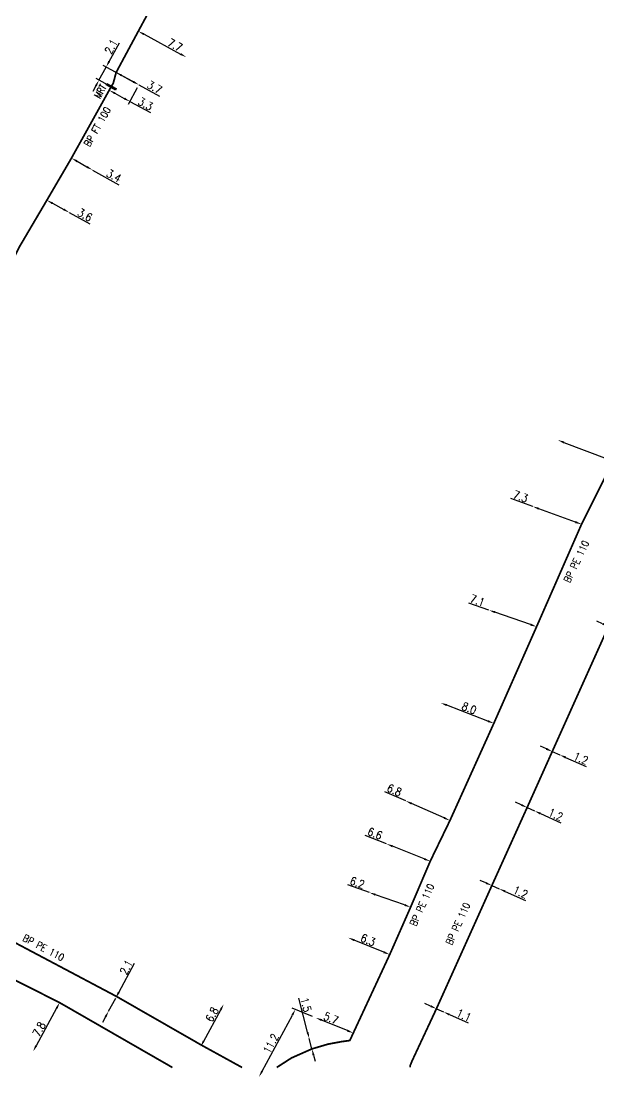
# Model space of a CAD drawing. Header units: millimetres. Extents: x 184998 to 186003, y 126995 to 128002.
# Drawn here: x 185285.6 to 185366.9, y 126998.7 to 127147.1 of the extents above; entities that cross this region are included whole.
import ezdxf
from ezdxf.enums import TextEntityAlignment as Align

# ---------------------------------------------------------------- set-up
doc = ezdxf.new("R2010")
doc.units = ezdxf.units.MM
doc.header["$PDMODE"] = 34
doc.linetypes.add('L_25_FT', pattern=[2000, 1000, 1000])
doc.linetypes.add('L_25_PE', pattern=[2000, 1000, 1000])
doc.layers.get('0').update_dxf_attribs({"linetype": 'CONTINUOUS'})
doc.layers.get('DEFPOINTS').update_dxf_attribs({"linetype": 'CONTINUOUS'})
doc.layers.add('L_150', color=1, linetype='CONTINUOUS')
doc.layers.add('L_340', color=7, linetype='CONTINUOUS')
doc.styles.add('G_ROMANS', font='ROMANS.SHX', dxfattribs={"width": 0.75})
doc.styles.get("Standard").update_dxf_attribs({"font": 'romans.shx', "width": 0.85})
doc.dimstyles.get("Standard").update_dxf_attribs({"dimtxt": 1.5, "dimasz": 1.2, "dimexe": 0.625, "dimexo": 0.625, "dimgap": 0.25, "dimtad": 1, "dimdec": 1, "dimzin": 0, "dimdsep": 46, "dimtxsty": 'Standard', "dimcen": -0.5, "dimadec": 0, "dimazin": 0, "dimtfac": 1, "dimtdec": 1, "dimtmove": 0, "dimatfit": 3, "dimfxl": 0, "dimtolj": 1, "dimtzin": 0, "dimarcsym": 0})

# ---------------------------------------------------------------- blocks, each defined once
blk = doc.blocks.new('*D1025')
at = {"layer": 'DEFPOINTS', "color": 0, "linetype": 'Continuous', "transparency": 16777216}
for p in [(185361.11, 127088.19), (185361.11, 127088.19), (185368.86, 127085.24)]:
    blk.add_point(p, dxfattribs=at)
at = {"layer": 'L_150', "color": 0, "linetype": 'Continuous', "lineweight": -2, "transparency": 16777216}
for p, q in [((185361.95, 127087.87), (185368.02, 127085.56)), ((185368.86, 127085.24), (185371.93, 127084.07))]:
    blk.add_line(p, q, dxfattribs=at)
at = {"layer": 'L_150', "color": 0, "linetype": 'Continuous', "transparency": 16777216}
for points in [[(185362, 127088.01), (185361.9, 127087.73), (185361.11, 127088.19)], [(185368.08, 127085.7), (185367.97, 127085.42), (185368.86, 127085.24)]]:
    blk.add_solid(points, dxfattribs=at)
at = {"layer": 'L_150', "color": 0, "linetype": 'Continuous', "transparency": 16777216, "insert": (185371.08, 127085.19), "char_height": 1.125, "attachment_point": 5, "rotation": 339.1601}
blk.add_mtext('\\A1;8.3', dxfattribs=at)
blk = doc.blocks.new('*D1026')
at = {"layer": 'DEFPOINTS', "color": 0, "linetype": 'Continuous', "transparency": 16777216}
for p in [(185357.57, 127078.86), (185357.57, 127078.86), (185364.43, 127076.36)]:
    blk.add_point(p, dxfattribs=at)
at = {"layer": 'L_150', "color": 0, "linetype": 'Continuous', "lineweight": -2, "transparency": 16777216}
for p, q in [((185357.57, 127078.86), (185354.49, 127079.99)), ((185363.58, 127076.67), (185358.42, 127078.55))]:
    blk.add_line(p, q, dxfattribs=at)
at = {"layer": 'L_150', "color": 0, "linetype": 'Continuous', "transparency": 16777216}
for points in [[(185358.47, 127078.69), (185358.36, 127078.41), (185357.57, 127078.86)], [(185363.63, 127076.81), (185363.53, 127076.52), (185364.43, 127076.36)]]:
    blk.add_solid(points, dxfattribs=at)
at = {"layer": 'L_150', "color": 0, "linetype": 'Continuous', "transparency": 16777216, "insert": (185355.86, 127080.28), "char_height": 1.125, "attachment_point": 5, "rotation": 339.9336}
blk.add_mtext('\\A1;7.3', dxfattribs=at)
blk = doc.blocks.new('*D1027')
at = {"layer": 'DEFPOINTS', "color": 0, "linetype": 'Continuous', "transparency": 16777216}
for p in [(185351.41, 127064.29), (185351.41, 127064.29), (185358.11, 127061.96)]:
    blk.add_point(p, dxfattribs=at)
at = {"layer": 'L_150', "color": 0, "linetype": 'Continuous', "lineweight": -2, "transparency": 16777216}
for p, q in [((185351.41, 127064.29), (185348.57, 127065.28)), ((185357.26, 127062.25), (185352.26, 127064))]:
    blk.add_line(p, q, dxfattribs=at)
at = {"layer": 'L_150', "color": 0, "linetype": 'Continuous', "transparency": 16777216}
for points in [[(185352.31, 127064.14), (185352.21, 127063.86), (185351.41, 127064.29)], [(185357.31, 127062.4), (185357.22, 127062.11), (185358.11, 127061.96)]]:
    blk.add_solid(points, dxfattribs=at)
at = {"layer": 'L_150', "color": 0, "linetype": 'Continuous', "transparency": 16777216, "insert": (185349.81, 127065.64), "char_height": 1.125, "attachment_point": 5, "rotation": 340.8055}
blk.add_mtext('\\A1;7.1', dxfattribs=at)
blk = doc.blocks.new('*D1076')
at = {"layer": 'DEFPOINTS', "color": 0, "linetype": 'Continuous', "transparency": 16777216}
for p in [(185368.22, 127061.99), (185369.22, 127061.54), (185369.22, 127061.54)]:
    blk.add_point(p, dxfattribs=at)
at = {"layer": 'L_150', "color": 0, "linetype": 'Continuous', "lineweight": -2, "transparency": 16777216}
for p, q in [((185367.4, 127062.37), (185366.59, 127062.74)), ((185368.22, 127061.99), (185369.22, 127061.54)), ((185370.04, 127061.17), (185372.66, 127059.98))]:
    blk.add_line(p, q, dxfattribs=at)
at = {"layer": 'L_150', "color": 0, "linetype": 'Continuous', "transparency": 16777216}
for points in [[(185367.47, 127062.5), (185367.34, 127062.23), (185368.22, 127061.99)], [(185370.11, 127061.3), (185369.98, 127061.03), (185369.22, 127061.54)]]:
    blk.add_solid(points, dxfattribs=at)
at = {"layer": 'L_150', "color": 0, "linetype": 'Continuous', "transparency": 16777216, "insert": (185372.07, 127061.07), "char_height": 1.125, "attachment_point": 5, "rotation": 335.538}
blk.add_mtext('\\A1;1.1', dxfattribs=at)
blk = doc.blocks.new('*D1077')
at = {"layer": 'DEFPOINTS', "color": 0, "linetype": 'Continuous', "transparency": 16777216}
for p in [(185360.31, 127044.41), (185361.36, 127043.95), (185361.36, 127043.95)]:
    blk.add_point(p, dxfattribs=at)
at = {"layer": 'L_150', "color": 0, "linetype": 'Continuous', "lineweight": -2, "transparency": 16777216}
for p, q in [((185359.49, 127044.78), (185358.67, 127045.15)), ((185360.31, 127044.41), (185361.36, 127043.95)), ((185362.19, 127043.58), (185365.06, 127042.3))]:
    blk.add_line(p, q, dxfattribs=at)
at = {"layer": 'L_150', "color": 0, "linetype": 'Continuous', "transparency": 16777216}
for points in [[(185359.55, 127044.92), (185359.43, 127044.64), (185360.31, 127044.41)], [(185362.25, 127043.72), (185362.12, 127043.44), (185361.36, 127043.95)]]:
    blk.add_solid(points, dxfattribs=at)
at = {"layer": 'L_150', "color": 0, "linetype": 'Continuous', "transparency": 16777216, "insert": (185364.34, 127043.45), "char_height": 1.125, "attachment_point": 5, "rotation": 336.0175}
blk.add_mtext('\\A1;1.2', dxfattribs=at)
blk = doc.blocks.new('*D1091')
at = {"layer": 'DEFPOINTS', "color": 0, "linetype": 'Continuous', "transparency": 16777216}
for p in [(185302.11, 127145.67), (185308.85, 127142.03), (185308.85, 127142.03)]:
    blk.add_point(p, dxfattribs=at)
at = {"layer": 'L_150', "color": 0, "linetype": 'Continuous', "lineweight": -2, "transparency": 16777216}
blk.add_line((185302.91, 127145.24), (185308.05, 127142.46), dxfattribs=at)
at = {"layer": 'L_150', "color": 0, "linetype": 'Continuous', "transparency": 16777216}
for points in [[(185302.98, 127145.37), (185302.83, 127145.11), (185302.11, 127145.67)], [(185308.12, 127142.59), (185307.98, 127142.33), (185308.85, 127142.03)]]:
    blk.add_solid(points, dxfattribs=at)
at = {"layer": 'L_150', "color": 0, "linetype": 'Continuous', "transparency": 16777216, "insert": (185307.28, 127143.73), "char_height": 1.125, "attachment_point": 5, "rotation": 331.6277}
blk.add_mtext('\\A1;7.7', dxfattribs=at)
blk = doc.blocks.new('*D1092')
at = {"layer": 'DEFPOINTS', "color": 0, "linetype": 'Continuous', "transparency": 16777216}
for p in [(185298.99, 127139.87), (185302.2, 127138.13), (185302.2, 127138.13)]:
    blk.add_point(p, dxfattribs=at)
at = {"layer": 'L_150', "color": 0, "linetype": 'Continuous', "lineweight": -2, "transparency": 16777216}
for p, q in [((185299.78, 127139.44), (185301.4, 127138.56)), ((185302.2, 127138.13), (185305.08, 127136.56))]:
    blk.add_line(p, q, dxfattribs=at)
at = {"layer": 'L_150', "color": 0, "linetype": 'Continuous', "transparency": 16777216}
for points in [[(185299.85, 127139.57), (185299.71, 127139.31), (185298.99, 127139.87)], [(185301.48, 127138.69), (185301.33, 127138.42), (185302.2, 127138.13)]]:
    blk.add_solid(points, dxfattribs=at)
at = {"layer": 'L_150', "color": 0, "linetype": 'Continuous', "transparency": 16777216, "insert": (185304.39, 127137.79), "char_height": 1.125, "attachment_point": 5, "rotation": 331.4772}
blk.add_mtext('\\A1;3.7', dxfattribs=at)
blk = doc.blocks.new('*D1093')
at = {"layer": 'DEFPOINTS', "color": 0, "linetype": 'Continuous', "transparency": 16777216}
for p in [(185297.58, 127140.63), (185298.29, 127137.86), (185302.2, 127138.13)]:
    blk.add_point(p, dxfattribs=at)
at = {"layer": 'L_340', "color": 0, "linetype": 'Continuous', "lineweight": -2, "transparency": 16777216}
for p, q in [((185298.01, 127141.42), (185299.45, 127144.06)), ((185296.58, 127138.79), (185297.58, 127140.63)), ((185301.78, 127138.35), (185297.17, 127140.86)), ((185297.88, 127138.08), (185296.17, 127139.01)), ((185296.15, 127138), (185295.72, 127137.21))]:
    blk.add_line(p, q, dxfattribs=at)
at = {"layer": 'L_340', "color": 0, "linetype": 'Continuous', "transparency": 16777216}
for points in [[(185297.88, 127141.5), (185298.14, 127141.35), (185297.58, 127140.63)], [(185296.02, 127138.07), (185296.28, 127137.93), (185296.58, 127138.79)]]:
    blk.add_solid(points, dxfattribs=at)
at = {"layer": 'L_340', "color": 0, "linetype": 'Continuous', "transparency": 16777216, "insert": (185298.29, 127143.5), "char_height": 1.125, "attachment_point": 5, "rotation": 61.4772}
blk.add_mtext('\\A1;2.1', dxfattribs=at)
blk = doc.blocks.new('*D1094')
at = {"layer": 'DEFPOINTS', "color": 0, "linetype": 'Continuous', "transparency": 16777216}
for p in [(185298.29, 127137.86), (185302.2, 127138.13), (185300.93, 127135.79)]:
    blk.add_point(p, dxfattribs=at)
at = {"layer": 'L_340', "color": 0, "linetype": 'Continuous', "lineweight": -2, "transparency": 16777216}
for p, q in [((185298.07, 127137.45), (185297.8, 127136.96)), ((185298.82, 127136.94), (185300.14, 127136.22)), ((185301.97, 127137.71), (185300.7, 127135.38)), ((185300.93, 127135.79), (185303.81, 127134.23))]:
    blk.add_line(p, q, dxfattribs=at)
at = {"layer": 'L_340', "color": 0, "linetype": 'Continuous', "transparency": 16777216}
for points in [[(185298.89, 127137.07), (185298.75, 127136.81), (185298.03, 127137.37)], [(185300.21, 127136.35), (185300.06, 127136.09), (185300.93, 127135.79)]]:
    blk.add_solid(points, dxfattribs=at)
at = {"layer": 'L_340', "color": 0, "linetype": 'Continuous', "transparency": 16777216, "insert": (185303.12, 127135.45), "char_height": 1.125, "attachment_point": 5, "rotation": 331.4772}
blk.add_mtext('\\A1;3.3', dxfattribs=at)
blk = doc.blocks.new('*D1095')
at = {"layer": 'DEFPOINTS', "color": 0, "linetype": 'Continuous', "transparency": 16777216}
for p in [(185289.25, 127121.91), (185292.41, 127120.18), (185292.41, 127120.18)]:
    blk.add_point(p, dxfattribs=at)
at = {"layer": 'L_150', "color": 0, "linetype": 'Continuous', "lineweight": -2, "transparency": 16777216}
for p, q in [((185290.04, 127121.48), (185291.62, 127120.62)), ((185292.41, 127120.18), (185295.28, 127118.61))]:
    blk.add_line(p, q, dxfattribs=at)
at = {"layer": 'L_150', "color": 0, "linetype": 'Continuous', "transparency": 16777216}
for points in [[(185290.11, 127121.61), (185289.97, 127121.35), (185289.25, 127121.91)], [(185291.69, 127120.75), (185291.55, 127120.49), (185292.41, 127120.18)]]:
    blk.add_solid(points, dxfattribs=at)
at = {"layer": 'L_150', "color": 0, "linetype": 'Continuous', "transparency": 16777216, "insert": (185294.6, 127119.84), "char_height": 1.125, "attachment_point": 5, "rotation": 331.323}
blk.add_mtext('\\A1;3.6', dxfattribs=at)
blk = doc.blocks.new('L_340_17')
at = {"linetype": 'Continuous'}
blk.add_hatch(color=0, dxfattribs=at).paths.add_polyline_path([(0.125, 0.75), (-0.125, 0.75), (-0.125, -0.75), (0.125, -0.75)])
at = {"color": 0, "linetype": 'Continuous'}
blk.add_lwpolyline([(-0.125, 0.75), (0.125, 0.75), (0.125, -0.75), (-0.125, -0.75)], close=True, dxfattribs=at)
at = {"color": 0, "linetype": 'Continuous', "width": 0.75}
for tag, height, flags, p in [('MRT', 1, 8, (0, 2.5)), ('DEF_LEG', 1.2, 3, (0, -5)), ('DEF_COUP', 1.2, 3, (0, -7.5)), ('DEF_TYPE', 1.2, 3, (0, -10))]:
    blk.add_attdef(tag, text='', height=height, dxfattribs=dict(at, flags=flags)).set_placement(p, align=Align.MIDDLE)
blk = doc.blocks.new('*D1138')
at = {"layer": 'DEFPOINTS', "color": 0, "linetype": 'Continuous', "transparency": 16777216}
for p in [(185298.93, 127009.76), (185297.93, 127007.91), (185297.93, 127007.91)]:
    blk.add_point(p, dxfattribs=at)
at = {"layer": 'L_150', "color": 0, "linetype": 'Continuous', "lineweight": -2, "transparency": 16777216}
for p, q in [((185299.36, 127010.55), (185301.57, 127014.66)), ((185297.93, 127007.91), (185298.93, 127009.76)), ((185297.5, 127007.12), (185297.08, 127006.33))]:
    blk.add_line(p, q, dxfattribs=at)
at = {"layer": 'L_150', "color": 0, "linetype": 'Continuous', "transparency": 16777216}
for points in [[(185299.22, 127010.63), (185299.49, 127010.48), (185298.93, 127009.76)], [(185297.37, 127007.19), (185297.64, 127007.05), (185297.93, 127007.91)]]:
    blk.add_solid(points, dxfattribs=at)
at = {"layer": 'L_150', "color": 0, "linetype": 'Continuous', "transparency": 16777216, "insert": (185300.41, 127014.09), "char_height": 1.125, "attachment_point": 5, "rotation": 61.6643}
blk.add_mtext('\\A1;2.1', dxfattribs=at)
blk = doc.blocks.new('*D1139')
at = {"layer": 'DEFPOINTS', "color": 0, "linetype": 'Continuous', "transparency": 16777216}
for p in [(185314.12, 127008.9), (185314.12, 127008.9), (185310.87, 127002.92)]:
    blk.add_point(p, dxfattribs=at)
at = {"layer": 'L_150', "color": 0, "linetype": 'Continuous', "lineweight": -2, "transparency": 16777216}
blk.add_line((185311.3, 127003.71), (185313.69, 127008.11), dxfattribs=at)
at = {"layer": 'L_150', "color": 0, "linetype": 'Continuous', "transparency": 16777216}
for points in [[(185313.55, 127008.18), (185313.82, 127008.03), (185314.12, 127008.9)], [(185311.17, 127003.78), (185311.43, 127003.64), (185310.87, 127002.92)]]:
    blk.add_solid(points, dxfattribs=at)
at = {"layer": 'L_150', "color": 0, "linetype": 'Continuous', "transparency": 16777216, "insert": (185312.48, 127007.45), "char_height": 1.125, "attachment_point": 5, "rotation": 61.4811}
blk.add_mtext('\\A1;6.8', dxfattribs=at)
blk = doc.blocks.new('*D1140')
at = {"layer": 'DEFPOINTS', "color": 0, "linetype": 'Continuous', "transparency": 16777216}
for p in [(185291.05, 127009.11), (185287.32, 127002.26), (185287.32, 127002.26)]:
    blk.add_point(p, dxfattribs=at)
at = {"layer": 'L_150', "color": 0, "linetype": 'Continuous', "lineweight": -2, "transparency": 16777216}
blk.add_line((185290.62, 127008.32), (185287.75, 127003.06), dxfattribs=at)
at = {"layer": 'L_150', "color": 0, "linetype": 'Continuous', "transparency": 16777216}
for points in [[(185290.49, 127008.4), (185290.75, 127008.25), (185291.05, 127009.11)], [(185287.62, 127003.13), (185287.88, 127002.98), (185287.32, 127002.26)]]:
    blk.add_solid(points, dxfattribs=at)
at = {"layer": 'L_150', "color": 0, "linetype": 'Continuous', "transparency": 16777216, "insert": (185288.16, 127005.38), "char_height": 1.125, "attachment_point": 5, "rotation": 61.426}
blk.add_mtext('\\A1;7.8', dxfattribs=at)
blk = doc.blocks.new('*D1142')
at = {"layer": 'DEFPOINTS', "color": 0, "linetype": 'Continuous', "transparency": 16777216}
for p in [(185324.19, 127008.16), (185327.06, 127006.99), (185319.08, 126998.68)]:
    blk.add_point(p, dxfattribs=at)
at = {"layer": 'L_150', "color": 0, "linetype": 'Continuous', "lineweight": -2, "transparency": 16777216}
for p, q in [((185326.62, 127007.17), (185323.76, 127008.34)), ((185319.51, 126999.47), (185323.77, 127007.37))]:
    blk.add_line(p, q, dxfattribs=at)
at = {"layer": 'L_150', "color": 0, "linetype": 'Continuous', "transparency": 16777216}
for points in [[(185323.64, 127007.44), (185323.9, 127007.3), (185324.19, 127008.16)], [(185319.38, 126999.54), (185319.64, 126999.4), (185319.08, 126998.68)]]:
    blk.add_solid(points, dxfattribs=at)
at = {"layer": 'L_150', "color": 0, "linetype": 'Continuous', "transparency": 16777216, "insert": (185320.76, 127003.36), "char_height": 1.125, "attachment_point": 5, "rotation": 61.6643}
blk.add_mtext('\\A1;11.2', dxfattribs=at)
blk = doc.blocks.new('*D1144')
at = {"layer": 'DEFPOINTS', "color": 0, "linetype": 'Continuous', "transparency": 16777216}
for p in [(185327.06, 127006.99), (185327.06, 127006.99), (185332.34, 127004.84)]:
    blk.add_point(p, dxfattribs=at)
at = {"layer": 'L_150', "color": 0, "linetype": 'Continuous', "lineweight": -2, "transparency": 16777216}
blk.add_line((185331.51, 127005.18), (185327.89, 127006.65), dxfattribs=at)
at = {"layer": 'L_150', "color": 0, "linetype": 'Continuous', "transparency": 16777216}
for points in [[(185327.95, 127006.79), (185327.84, 127006.51), (185327.06, 127006.99)], [(185331.56, 127005.32), (185331.45, 127005.04), (185332.34, 127004.84)]]:
    blk.add_solid(points, dxfattribs=at)
at = {"layer": 'L_150', "color": 0, "linetype": 'Continuous', "transparency": 16777216, "insert": (185329.21, 127006.93), "char_height": 1.125, "attachment_point": 5, "rotation": 337.8446}
blk.add_mtext('\\A1;5.7', dxfattribs=at)
blk = doc.blocks.new('*D1145')
at = {"layer": 'DEFPOINTS', "color": 0, "linetype": 'Continuous', "transparency": 16777216}
for p in [(185331.62, 127018.24), (185331.62, 127018.24), (185337.46, 127015.87)]:
    blk.add_point(p, dxfattribs=at)
at = {"layer": 'L_150', "color": 0, "linetype": 'Continuous', "lineweight": -2, "transparency": 16777216}
blk.add_line((185336.62, 127016.21), (185332.45, 127017.9), dxfattribs=at)
at = {"layer": 'L_150', "color": 0, "linetype": 'Continuous', "transparency": 16777216}
for points in [[(185332.51, 127018.04), (185332.4, 127017.76), (185331.62, 127018.24)], [(185336.68, 127016.35), (185336.57, 127016.07), (185337.46, 127015.87)]]:
    blk.add_solid(points, dxfattribs=at)
at = {"layer": 'L_150', "color": 0, "linetype": 'Continuous', "transparency": 16777216, "insert": (185334.42, 127017.92), "char_height": 1.125, "attachment_point": 5, "rotation": 337.9277}
blk.add_mtext('\\A1;6.3', dxfattribs=at)
blk = doc.blocks.new('*D1146')
at = {"layer": 'DEFPOINTS', "color": 0, "linetype": 'Continuous', "transparency": 16777216}
for p in [(185334.6, 127024.59), (185334.6, 127024.59), (185340.4, 127022.54)]:
    blk.add_point(p, dxfattribs=at)
at = {"layer": 'L_150', "color": 0, "linetype": 'Continuous', "lineweight": -2, "transparency": 16777216}
for p, q in [((185334.6, 127024.59), (185331.55, 127025.67)), ((185339.55, 127022.84), (185335.45, 127024.29))]:
    blk.add_line(p, q, dxfattribs=at)
at = {"layer": 'L_150', "color": 0, "linetype": 'Continuous', "transparency": 16777216}
for points in [[(185335.5, 127024.43), (185335.4, 127024.15), (185334.6, 127024.59)], [(185339.6, 127022.98), (185339.5, 127022.7), (185340.4, 127022.54)]]:
    blk.add_solid(points, dxfattribs=at)
at = {"layer": 'L_150', "color": 0, "linetype": 'Continuous', "transparency": 16777216, "insert": (185332.9, 127025.98), "char_height": 1.125, "attachment_point": 5, "rotation": 340.5418}
blk.add_mtext('\\A1;6.2', dxfattribs=at)
blk = doc.blocks.new('*D1147')
at = {"layer": 'DEFPOINTS', "color": 0, "linetype": 'Continuous', "transparency": 16777216}
for p in [(185337.02, 127031.43), (185337.02, 127031.43), (185343.15, 127028.98)]:
    blk.add_point(p, dxfattribs=at)
at = {"layer": 'L_150', "color": 0, "linetype": 'Continuous', "lineweight": -2, "transparency": 16777216}
for p, q in [((185337.02, 127031.43), (185334.01, 127032.63)), ((185342.31, 127029.32), (185337.85, 127031.09))]:
    blk.add_line(p, q, dxfattribs=at)
at = {"layer": 'L_150', "color": 0, "linetype": 'Continuous', "transparency": 16777216}
for points in [[(185337.91, 127031.23), (185337.8, 127030.95), (185337.02, 127031.43)], [(185342.37, 127029.46), (185342.26, 127029.18), (185343.15, 127028.98)]]:
    blk.add_solid(points, dxfattribs=at)
at = {"layer": 'L_150', "color": 0, "linetype": 'Continuous', "transparency": 16777216, "insert": (185335.38, 127032.89), "char_height": 1.125, "attachment_point": 5, "rotation": 338.2568}
blk.add_mtext('\\A1;6.6', dxfattribs=at)
blk = doc.blocks.new('*D1148')
at = {"layer": 'DEFPOINTS', "color": 0, "linetype": 'Continuous', "transparency": 16777216}
for p in [(185339.71, 127037.47), (185339.71, 127037.47), (185345.93, 127034.72)]:
    blk.add_point(p, dxfattribs=at)
at = {"layer": 'L_150', "color": 0, "linetype": 'Continuous', "lineweight": -2, "transparency": 16777216}
for p, q in [((185339.71, 127037.47), (185336.75, 127038.77)), ((185345.11, 127035.09), (185340.53, 127037.1))]:
    blk.add_line(p, q, dxfattribs=at)
at = {"layer": 'L_150', "color": 0, "linetype": 'Continuous', "transparency": 16777216}
for points in [[(185340.59, 127037.24), (185340.47, 127036.97), (185339.71, 127037.47)], [(185345.17, 127035.22), (185345.05, 127034.95), (185345.93, 127034.72)]]:
    blk.add_solid(points, dxfattribs=at)
at = {"layer": 'L_150', "color": 0, "linetype": 'Continuous', "transparency": 16777216, "insert": (185338.12, 127038.99), "char_height": 1.125, "attachment_point": 5, "rotation": 336.2077}
blk.add_mtext('\\A1;6.8', dxfattribs=at)
blk = doc.blocks.new('*D1149')
at = {"layer": 'DEFPOINTS', "color": 0, "linetype": 'Continuous', "transparency": 16777216}
for p in [(185344.63, 127051.25), (185344.63, 127051.25), (185352.1, 127048.38)]:
    blk.add_point(p, dxfattribs=at)
at = {"layer": 'L_150', "color": 0, "linetype": 'Continuous', "lineweight": -2, "transparency": 16777216}
blk.add_line((185351.26, 127048.7), (185345.47, 127050.93), dxfattribs=at)
at = {"layer": 'L_150', "color": 0, "linetype": 'Continuous', "transparency": 16777216}
for points in [[(185345.52, 127051.07), (185345.42, 127050.79), (185344.63, 127051.25)], [(185351.31, 127048.84), (185351.2, 127048.56), (185352.1, 127048.38)]]:
    blk.add_solid(points, dxfattribs=at)
at = {"layer": 'L_150', "color": 0, "linetype": 'Continuous', "transparency": 16777216, "insert": (185348.63, 127050.51), "char_height": 1.125, "attachment_point": 5, "rotation": 338.9402}
blk.add_mtext('\\A1;8.0', dxfattribs=at)
blk = doc.blocks.new('*D1150')
at = {"layer": 'DEFPOINTS', "color": 0, "linetype": 'Continuous', "transparency": 16777216}
for p in [(185326.15, 127004.06), (185326.15, 127004.06), (185326.52, 127002.61)]:
    blk.add_point(p, dxfattribs=at)
at = {"layer": 'L_150', "color": 0, "linetype": 'Continuous', "lineweight": -2, "transparency": 16777216}
for p, q in [((185325.92, 127004.94), (185324.68, 127009.72)), ((185326.52, 127002.61), (185326.15, 127004.06)), ((185326.75, 127001.74), (185326.98, 127000.87))]:
    blk.add_line(p, q, dxfattribs=at)
at = {"layer": 'L_150', "color": 0, "linetype": 'Continuous', "transparency": 16777216}
for points in [[(185326.06, 127004.97), (185325.77, 127004.9), (185326.15, 127004.06)], [(185326.89, 127001.78), (185326.6, 127001.7), (185326.52, 127002.61)]]:
    blk.add_solid(points, dxfattribs=at)
at = {"layer": 'L_150', "color": 0, "linetype": 'Continuous', "transparency": 16777216, "insert": (185325.68, 127008.82), "char_height": 1.125, "attachment_point": 5, "rotation": 284.5723}
blk.add_mtext('\\A1;1.5', dxfattribs=at)
blk = doc.blocks.new('*D1151')
at = {"layer": 'DEFPOINTS', "color": 0, "linetype": 'Continuous', "transparency": 16777216}
for p in [(185344.03, 127008.26), (185345.03, 127007.81), (185345.03, 127007.81)]:
    blk.add_point(p, dxfattribs=at)
at = {"layer": 'L_150', "color": 0, "linetype": 'Continuous', "lineweight": -2, "transparency": 16777216}
for p, q in [((185343.21, 127008.63), (185342.39, 127009)), ((185344.03, 127008.26), (185345.03, 127007.81)), ((185345.85, 127007.44), (185348.47, 127006.26))]:
    blk.add_line(p, q, dxfattribs=at)
at = {"layer": 'L_150', "color": 0, "linetype": 'Continuous', "transparency": 16777216}
for points in [[(185343.27, 127008.76), (185343.15, 127008.49), (185344.03, 127008.26)], [(185345.91, 127007.57), (185345.79, 127007.3), (185345.03, 127007.81)]]:
    blk.add_solid(points, dxfattribs=at)
at = {"layer": 'L_150', "color": 0, "linetype": 'Continuous', "transparency": 16777216, "insert": (185347.88, 127007.35), "char_height": 1.125, "attachment_point": 5, "rotation": 335.7618}
blk.add_mtext('\\A1;1.1', dxfattribs=at)
blk = doc.blocks.new('*D1152')
at = {"layer": 'DEFPOINTS', "color": 0, "linetype": 'Continuous', "transparency": 16777216}
for p in [(185351.82, 127025.57), (185352.87, 127025.11), (185352.87, 127025.11)]:
    blk.add_point(p, dxfattribs=at)
at = {"layer": 'L_150', "color": 0, "linetype": 'Continuous', "lineweight": -2, "transparency": 16777216}
for p, q in [((185350.99, 127025.94), (185350.17, 127026.3)), ((185351.82, 127025.57), (185352.87, 127025.11)), ((185353.69, 127024.75), (185356.57, 127023.49))]:
    blk.add_line(p, q, dxfattribs=at)
at = {"layer": 'L_150', "color": 0, "linetype": 'Continuous', "transparency": 16777216}
for points in [[(185351.05, 127026.07), (185350.93, 127025.8), (185351.82, 127025.57)], [(185353.75, 127024.89), (185353.63, 127024.61), (185352.87, 127025.11)]]:
    blk.add_solid(points, dxfattribs=at)
at = {"layer": 'L_150', "color": 0, "linetype": 'Continuous', "transparency": 16777216, "insert": (185355.85, 127024.63), "char_height": 1.125, "attachment_point": 5, "rotation": 336.3171}
blk.add_mtext('\\A1;1.2', dxfattribs=at)
blk = doc.blocks.new('*D1153')
at = {"layer": 'DEFPOINTS', "color": 0, "linetype": 'Continuous', "transparency": 16777216}
for p in [(185356.78, 127036.54), (185357.83, 127036.06), (185357.83, 127036.06)]:
    blk.add_point(p, dxfattribs=at)
at = {"layer": 'L_150', "color": 0, "linetype": 'Continuous', "lineweight": -2, "transparency": 16777216}
for p, q in [((185355.96, 127036.91), (185355.14, 127037.28)), ((185356.78, 127036.54), (185357.83, 127036.06)), ((185358.65, 127035.69), (185361.51, 127034.4))]:
    blk.add_line(p, q, dxfattribs=at)
at = {"layer": 'L_150', "color": 0, "linetype": 'Continuous', "transparency": 16777216}
for points in [[(185356.02, 127037.05), (185355.9, 127036.77), (185356.78, 127036.54)], [(185358.71, 127035.83), (185358.59, 127035.56), (185357.83, 127036.06)]]:
    blk.add_solid(points, dxfattribs=at)
at = {"layer": 'L_150', "color": 0, "linetype": 'Continuous', "transparency": 16777216, "insert": (185360.8, 127035.54), "char_height": 1.125, "attachment_point": 5, "rotation": 335.6332}
blk.add_mtext('\\A1;1.2', dxfattribs=at)
blk = doc.blocks.new('*D1267')
at = {"layer": 'DEFPOINTS', "color": 0, "linetype": 'Continuous', "transparency": 16777216}
for p in [(185292.71, 127127.83), (185295.67, 127126.16), (185295.67, 127126.16)]:
    blk.add_point(p, dxfattribs=at)
at = {"layer": 'L_150', "color": 0, "linetype": 'Continuous', "lineweight": -2, "transparency": 16777216}
for p, q in [((185293.5, 127127.39), (185294.89, 127126.6)), ((185295.67, 127126.16), (185299.36, 127124.09))]:
    blk.add_line(p, q, dxfattribs=at)
at = {"layer": 'L_150', "color": 0, "linetype": 'Continuous', "transparency": 16777216}
for points in [[(185293.57, 127127.52), (185293.42, 127127.26), (185292.71, 127127.83)], [(185294.96, 127126.73), (185294.82, 127126.47), (185295.67, 127126.16)]]:
    blk.add_solid(points, dxfattribs=at)
at = {"layer": 'L_150', "color": 0, "linetype": 'Continuous', "transparency": 16777216, "insert": (185298.67, 127125.34), "char_height": 1.125, "attachment_point": 5, "rotation": 330.6228}
blk.add_mtext('\\A1;3.4', dxfattribs=at)

msp = doc.modelspace()

# ---------------------------------------------------------------- linework, layer by layer
at = {"layer": 'L_150', "linetype": 'L_25_PE', "const_width": 0.25}
for points in [[(185408.08, 127182.46), (185407.92, 127182.09), (185404.69, 127174.85), (185407.28, 127173.8), (185408.1, 127172.49), (185407.86, 127171.89), (185404.77, 127165.69), (185402.99, 127162.83), (185378.27, 127106.78), (185375.06, 127099.46), (185368.86, 127085.24), (185364.43, 127076.36), (185358.11, 127061.96), (185352.1, 127048.38), (185345.93, 127034.72), (185343.15, 127028.98), (185340.4, 127022.54), (185337.46, 127015.87), (185331.85, 127003.79), (185330.74, 127003.64), (185328.79, 127003.28), (185326.52, 127002.61), (185323.65, 127001.34), (185321.57, 127000)], [(185279.25, 127159.64), (185280.18, 127159.7), (185281.23, 127159.36), (185283.62, 127158.47), (185290.2, 127155.86), (185298.3, 127152.65), (185304.44, 127150.36), (185304.02, 127149.2), (185302.11, 127145.67), (185298.99, 127139.87), (185298.59, 127138.37), (185298.29, 127137.86)], [(185130.68, 127101.21), (185132.02, 127100.41), (185142.93, 127094.17), (185163.72, 127083.63), (185176.07, 127076.62), (185196.5, 127065.34), (185210.15, 127058.39), (185227.44, 127049.67), (185247.73, 127037.81), (185268.24, 127026.74), (185278.12, 127021.07), (185299.05, 127009.98), (185310.99, 127003.14), (185316.7, 127000)], [(185128.46, 127092.38), (185131.22, 127090.96), (185135.97, 127090.79), (185137.43, 127091.61), (185144.53, 127088.08), (185147.76, 127086.45), (185165.05, 127077.25), (185189.35, 127064.25), (185216.09, 127049.61), (185227.81, 127043.27), (185233.49, 127039.63), (185244.51, 127034), (185265.92, 127022.36), (185272.68, 127018.39), (185291.05, 127009.11), (185306.9, 127000)], [(185340.32, 127000), (185340.33, 127000.25), (185340.58, 127000.87), (185344.03, 127008.26), (185351.82, 127025.57), (185356.78, 127036.54), (185360.31, 127044.41), (185368.22, 127061.99)]]:
    msp.add_lwpolyline(points, dxfattribs=at)
at = {"layer": 'L_150', "linetype": 'L_25_FT', "const_width": 0.25}
msp.add_lwpolyline([(185298.29, 127137.86), (185298.29, 127137.86), (185292.71, 127127.83), (185289.25, 127121.91), (185285.38, 127115.34), (185276.89, 127098.58), (185276.39, 127097.6), (185273.59, 127092.51), (185270.82, 127087.52), (185256.6, 127060.81), (185248.12, 127045.34)], dxfattribs=at)

# ---------------------------------------------------------------- block references
at = {"layer": 'L_340'}
ref = msp.add_blockref('L_340_17', (185298.29, 127137.86), dxfattribs=dict(at, rotation=240.4402801274166))
ref.add_attrib('MRT', 'MRT', dxfattribs={"layer": '0', "color": 0, "linetype": 'Continuous', "height": 1, "rotation": 60.4403, "style": 'G_ROMANS', "width": 0.75, "flags": 8}).set_placement((185296.77, 127137.2), align=Align.MIDDLE)

# ---------------------------------------------------------------- texts
at = {"layer": 'L_150', "linetype": 'L_25_PE', "width": 0.85}
for s, rotation, p in [('BP FT 100', 60.4403, (185295.27, 127129.33)), ('BP PE 110', 64.0835, (185362.76, 127068.05)), ('BP PE 110', 65.6761, (185341.16, 127019.76)), ('BP PE 110', 65.2647, (185346.18, 127017.11)), ('BP PE 110', 332.0912, (185285.75, 127017.88))]:
    msp.add_text(s, height=1, rotation=rotation, dxfattribs=at).set_placement(p)

# ---------------------------------------------------------------- dimensions: what is measured, and where the dimension line sits
at = {"layer": 'L_150', "linetype": 'Continuous'}
for base, p1, p2, angle, picture, middle in [((185308.85, 127142.03), (185302.11, 127145.67), (185308.85, 127142.03), 151.6277, '*D1091', (185306.92, 127143.07)), ((185302.2, 127138.13), (185298.99, 127139.87), (185302.2, 127138.13), 151.4772, '*D1092', (185304.03, 127137.13)), ((185295.67, 127126.16), (185292.71, 127127.83), (185295.67, 127126.16), 150.6228, '*D1267', (185298.3, 127124.68)), ((185292.41, 127120.18), (185289.25, 127121.91), (185292.41, 127120.18), 151.323, '*D1095', (185294.24, 127119.18)), ((185361.11, 127088.19), (185368.86, 127085.24), (185361.11, 127088.19), 339.1601, '*D1025', (185370.82, 127084.49)), ((185357.57, 127078.86), (185364.43, 127076.36), (185357.57, 127078.86), 339.9336, '*D1026', (185355.61, 127079.58)), ((185351.41, 127064.29), (185358.11, 127061.96), (185351.41, 127064.29), 340.8055, '*D1027', (185349.56, 127064.93)), ((185369.22, 127061.54), (185368.22, 127061.99), (185369.22, 127061.54), 155.538, '*D1076', (185371.76, 127060.38)), ((185344.63, 127051.25), (185352.1, 127048.38), (185344.63, 127051.25), 338.9402, '*D1149', (185348.36, 127049.81)), ((185361.3632, 127043.9475), (185360.3125, 127044.4149), (185361.3632, 127043.9475), 156.0175, '*D1077', (185364.032, 127042.7602)), ((185339.71, 127037.47), (185345.93, 127034.72), (185339.71, 127037.47), 336.2077, '*D1148', (185337.82, 127038.3)), ((185357.8283, 127036.0635), (185356.7807, 127036.5379), (185357.8283, 127036.0635), 155.6332, '*D1153', (185360.4891, 127034.8583)), ((185337.02, 127031.43), (185343.15, 127028.98), (185337.02, 127031.43), 338.2568, '*D1147', (185335.1, 127032.19)), ((185334.6, 127024.59), (185340.4, 127022.54), (185334.6, 127024.59), 340.5418, '*D1146', (185332.65, 127025.28)), ((185352.87, 127025.11), (185351.82, 127025.57), (185352.87, 127025.11), 156.3171, '*D1152', (185355.55, 127023.94)), ((185331.62, 127018.24), (185337.46, 127015.87), (185331.62, 127018.24), 337.9277, '*D1145', (185334.14, 127017.22)), ((185297.93, 127007.91), (185298.93, 127009.76), (185297.93, 127007.91), 61.6643, '*D1138', (185301.07, 127013.73)), ((185287.32, 127002.26), (185291.05, 127009.11), (185287.32, 127002.26), 61.426, '*D1140', (185288.82, 127005.02)), ((185326.15, 127004.06), (185326.52, 127002.61), (185326.15, 127004.06), 284.5723, '*D1150', (185324.96, 127008.63)), ((185314.12, 127008.9), (185310.87, 127002.92), (185314.12, 127008.9), 241.4811, '*D1139', (185313.14, 127007.09)), ((185327.06, 127006.99), (185332.34, 127004.84), (185327.06, 127006.99), 337.8446, '*D1144', (185328.92, 127006.23)), ((185345.03, 127007.81), (185344.03, 127008.26), (185345.03, 127007.81), 155.7618, '*D1151', (185347.57, 127006.66))]:
    dim = msp.add_linear_dim(base=base, p1=p1, p2=p2, angle=angle, dimstyle='Standard', override={"dimscale": 0.75}, dxfattribs=at)
    dim.commit()
    dim.dimension.update_dxf_attribs({"geometry": picture, "text_midpoint": middle, "dimtype": 160})
dim = msp.add_linear_dim(base=(185324.19, 127008.16), p1=(185319.08, 126998.68), p2=(185327.06, 127006.99), angle=241.6643, text='11.2', dimstyle='Standard', override={"dimscale": 0.75}, dxfattribs=at)
dim.commit()
dim.dimension.update_dxf_attribs({"geometry": '*D1142', "text_midpoint": (185321.42, 127003.01), "dimtype": 160})
at = {"layer": 'L_340', "linetype": 'Continuous'}
for base, angle, picture, middle in [((185297.58, 127140.63), 241.4772, '*D1093', (185298.95, 127143.14)), ((185300.93, 127135.79), 151.4772, '*D1094', (185302.76, 127134.79))]:
    dim = msp.add_linear_dim(base=base, p1=(185298.29, 127137.86), p2=(185302.2, 127138.13), angle=angle, dimstyle='Standard', override={"dimscale": 0.75}, dxfattribs=at)
    dim.commit()
    dim.dimension.update_dxf_attribs({"geometry": picture, "text_midpoint": middle, "dimtype": 160})

doc.saveas('drawing.dxf')
